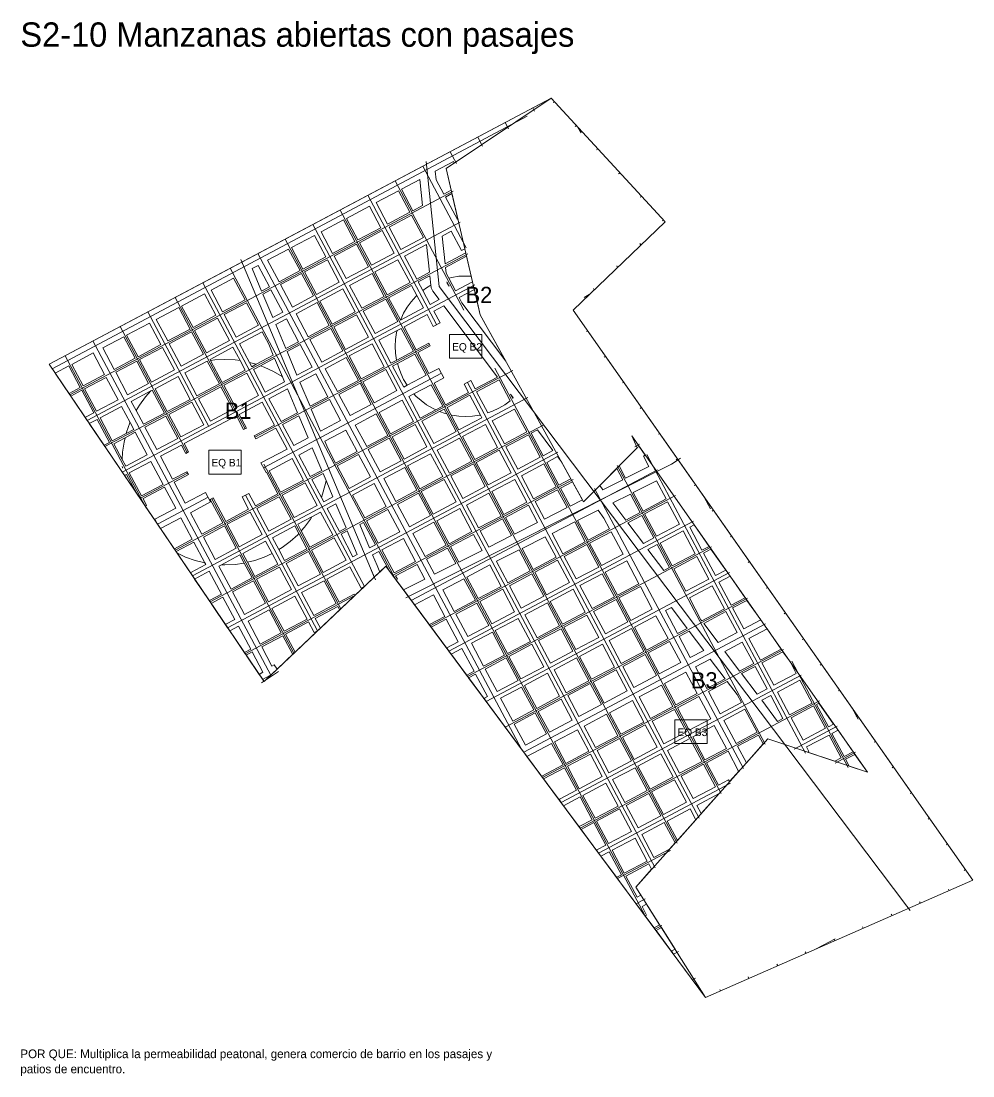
# Model space of a CAD drawing. Header units: metres. Extents: x 3873 to 16340, y -5213 to 3289.
# Drawn here: x 14581 to 16340, y -1013 to 937 of the extents above; entities that cross this region are included whole.
import ezdxf

# ---------------------------------------------------------------- set-up
doc = ezdxf.new("R2010")
doc.units = ezdxf.units.M
for name, color, linetype, lineweight, plot in [('EQUIPAMIENTO', 5, 'Continuous', 0, False), ('LIMITE-INTERVENCION', 30, 'Continuous', 0, False), ('MANZANAS-PROPUESTAS', 33, 'Continuous', 0, False), ('SECTORES', 1, 'Continuous', 0, False), ('TEXTO', 7, 'Continuous', 0, False), ('VERDE-OBLIGATORIO', 3, 'Continuous', 0, False), ('VERDE-PROPUESTO', 82, 'Continuous', 0, False), ('VIA-BOULEVARD', 30, 'Continuous', 0, False), ('VIA-PEATONAL', 42, 'Continuous', 0, False), ('VIA-PRIMARIA', 1, 'Continuous', 0, False), ('VIA-SECUNDARIA', 8, 'Continuous', 0, False), ('VIA-TERCIARIA', 9, 'Continuous', 0, False)]:
    doc.layers.add(name, color=color, linetype=linetype, lineweight=lineweight, plot=plot)

msp = doc.modelspace()

# ---------------------------------------------------------------- linework, layer by layer
at = {"layer": 'EQUIPAMIENTO'}
for points in [[(15372.8, 314.1), (15432.8, 314.1), (15432.8, 358.1), (15372.8, 358.1), (15372.8, 314.1)], [(14928, 100), (14988, 100), (14988, 144), (14928, 144), (14928, 100)], [(15789.1, -398.5), (15849.1, -398.5), (15849.1, -354.5), (15789.1, -354.5), (15789.1, -398.5)]]:
    msp.add_lwpolyline(points, close=True, dxfattribs=at)
at = {"layer": 'LIMITE-INTERVENCION'}
msp.add_lwpolyline([(14633, 303), (15561, 795), (15771.2, 566.4), (15601.5, 403.2), (16340, -651), (15846.2, -867.6), (15255.3, -70.6), (15030.2, -283.5), (14633, 303)], close=True, dxfattribs=at)
at = {"layer": 'MANZANAS-PROPUESTAS'}
for points in [[(15362.5, 617.3), (15348.2, 644.2), (15346.6, 659.8), (15380.3, 677.7), (15381.8, 674.8), (15366.7, 664.7), (15376.1, 624.5), (15362.5, 617.3)], [(15323.1, 596.4), (15305.1, 586.8), (15284, 626.6), (15318, 644.6), (15323.1, 596.4)], [(15258.3, 562), (15237.2, 601.7), (15278.7, 623.8), (15299.8, 584), (15258.3, 562)], [(15387.4, 570.6), (15365.3, 612.1), (15377.5, 618.5), (15388.5, 571.1), (15387.4, 570.6)], [(15203.6, 532.8), (15182.5, 572.6), (15224.9, 595.1), (15246, 555.4), (15203.6, 532.8)], [(15156.8, 508), (15135.7, 547.7), (15177.2, 569.8), (15198.3, 530), (15156.8, 508)], [(15302.7, 578.7), (15324.7, 537.2), (15283.2, 515.2), (15261.2, 556.7), (15302.7, 578.7)], [(15248.8, 550.1), (15270.9, 508.6), (15228.5, 486), (15206.4, 527.5), (15248.8, 550.1)], [(15364.7, 488.3), (15359.3, 539.7), (15376.3, 548.8), (15395.2, 513.4), (15401.3, 516.6), (15403.1, 508.7), (15364.7, 488.3)], [(15102.1, 478.9), (15080.9, 518.6), (15123.3, 541.1), (15144.4, 501.4), (15102.1, 478.9)], [(15036.8, 495.1), (15075.6, 515.8), (15096.8, 476), (15057.9, 455.4), (15036.8, 495.1)], [(15201.1, 524.7), (15223.2, 483.2), (15181.7, 461.2), (15159.6, 502.7), (15201.1, 524.7)], [(15330.7, 524.6), (15336.2, 473.1), (15312.3, 460.4), (15289.8, 502.8), (15330.7, 524.6)], [(15147.3, 496.1), (15169.3, 454.6), (15126.9, 432.1), (15104.9, 473.6), (15147.3, 496.1)], [(15277.4, 496.2), (15300, 453.8), (15257.6, 431.3), (15235.1, 473.7), (15277.4, 496.2)], [(15366.5, 471.4), (15365.4, 481.8), (15404.5, 502.6), (15413.2, 465.6), (15402.8, 466.1), (15390.1, 465.5), (15377.5, 463.6), (15371.4, 462.1), (15366.5, 471.4)], [(15008.2, 479.9), (15019.1, 485.7), (15040.3, 446), (15025.7, 438.3), (15008.2, 479.9)], [(15099.6, 470.7), (15121.6, 429.2), (15082.8, 408.6), (15060.7, 450.1), (15099.6, 470.7)], [(15229.8, 470.9), (15252.3, 428.5), (15210.8, 406.4), (15188.3, 448.8), (15229.8, 470.9)], [(14932.6, 439.7), (14974.1, 461.8), (14995.2, 422), (14953.7, 400), (14932.6, 439.7)], [(15336.8, 466.6), (15338.7, 449.1), (15330.6, 444.2), (15323.7, 439.1), (15315.1, 455.1), (15336.8, 466.6)], [(14877.9, 410.6), (14920.2, 433.1), (14941.4, 393.4), (14899, 370.9), (14877.9, 410.6)], [(15043.1, 440.7), (15065.1, 399.2), (15046.4, 389.2), (15028.1, 432.7), (15043.1, 440.7)], [(15175.9, 442.2), (15198.4, 399.9), (15156, 377.3), (15133.5, 419.7), (15175.9, 442.2)], [(15302.8, 448.5), (15312.8, 429.8), (15310.9, 428.1), (15302.3, 418.6), (15294.7, 408.4), (15288.2, 397.4), (15282.7, 385.9), (15282.3, 384.8), (15260.4, 426), (15302.8, 448.5)], [(15020.1, 375.3), (14978.6, 353.2), (14956.5, 394.7), (14998, 416.8), (15020.1, 375.3)], [(15128.2, 416.9), (15150.8, 374.5), (15111.9, 353.8), (15089.4, 396.2), (15128.2, 416.9)], [(15255.1, 423.2), (15277.2, 381.7), (15235.7, 359.6), (15213.6, 401.1), (15255.1, 423.2)], [(14831.1, 385.7), (14872.6, 407.8), (14893.7, 368.1), (14852.2, 346), (14831.1, 385.7)], [(15201.2, 394.6), (15223.3, 353.1), (15180.9, 330.5), (15158.9, 372), (15201.2, 394.6)], [(14776.3, 356.6), (14818.7, 379.2), (14839.8, 339.4), (14797.4, 316.9), (14776.3, 356.6)], [(14901.8, 365.6), (14944.2, 388.1), (14966.2, 346.6), (14923.9, 324.1), (14901.8, 365.6)], [(15071.7, 386.8), (15094.2, 344.5), (15070.5, 331.8), (15051.8, 376.3), (15071.7, 386.8)], [(14732.2, 333.1), (14771, 353.8), (14792.1, 314.1), (14753.3, 293.4), (14732.2, 333.1)], [(14896.5, 362.8), (14918.6, 321.3), (14877.1, 299.2), (14855, 340.7), (14896.5, 362.8)], [(15047.4, 319.6), (15016, 302.8), (15013.2, 303.8), (15003.6, 306.2), (14985.2, 340.8), (15026.7, 362.9), (15038.9, 339.9), (15047.4, 319.6)], [(15153.6, 369.2), (15175.6, 327.7), (15136.8, 307), (15114.7, 348.5), (15153.6, 369.2)], [(15276.3, 365.4), (15275.3, 361.5), (15273.4, 348.9), (15272.8, 336.1), (15273.4, 323.4), (15275.3, 310.8), (15275.4, 310.5), (15264.8, 304.9), (15242.2, 347.3), (15276.3, 365.4)], [(14842.6, 334.1), (14864.7, 292.6), (14822.3, 270.1), (14800.3, 311.6), (14842.6, 334.1)], [(14930.4, 311.7), (14972.8, 334.3), (14985.9, 309.7), (14976.6, 311.1), (14958, 312), (14939.4, 311.1), (14931.4, 309.9), (14930.4, 311.7)], [(15097.1, 339.2), (15119.1, 297.7), (15091.1, 282.8), (15072.8, 326.3), (15097.1, 339.2)], [(15229.9, 340.7), (15252.4, 298.3), (15210, 275.8), (15187.5, 318.2), (15229.9, 340.7)], [(14674.8, 302.6), (14714.5, 323.8), (14735.6, 284), (14695.9, 262.9), (14674.8, 302.6)], [(15064.3, 279.5), (15063.6, 280), (15047.6, 289.6), (15030.7, 297.6), (15023.6, 300.1), (15049.8, 314), (15064.3, 279.5)], [(15182.2, 315.3), (15204.7, 273), (15165.9, 252.3), (15143.4, 294.7), (15182.2, 315.3)], [(14669.5, 299.8), (14690.6, 260.1), (14669.9, 249.1), (14671.3, 246.4), (14644.2, 286.4), (14669.5, 299.8)], [(14778.2, 246.6), (14756.1, 288.1), (14795, 308.8), (14817, 267.3), (14778.2, 246.6)], [(15255.2, 293), (15275.9, 254.2), (15233.5, 231.6), (15212.9, 270.5), (15255.2, 293)], [(15276.9, 304.5), (15278.4, 298.4), (15282.7, 286.4), (15288.2, 274.9), (15294.6, 264.1), (15288.3, 260.7), (15267.6, 299.6), (15276.9, 304.5)], [(14738.5, 278.7), (14760.5, 237.2), (14720.8, 216.1), (14698.7, 257.6), (14738.5, 278.7)], [(15125.7, 285.3), (15148.2, 242.9), (15115.2, 225.4), (15096.6, 269.8), (15125.7, 285.3)], [(14693.4, 254.8), (14715.5, 213.3), (14700.2, 205.1), (14703.5, 199), (14673, 243.9), (14693.4, 254.8)], [(14784.7, 234.3), (14821.2, 253.6), (14811.1, 242.6), (14800, 227.6), (14793.8, 217.2), (14784.7, 234.3)], [(15207.6, 267.7), (15228.2, 228.8), (15189.4, 208.2), (15168.7, 247), (15207.6, 267.7)], [(15151, 237.6), (15171.7, 198.8), (15134.7, 179.1), (15117.6, 219.8), (15151, 237.6)], [(15285.3, 236.5), (15306.4, 196.8), (15264, 174.2), (15242.9, 214), (15285.3, 236.5)], [(15307.3, 248.2), (15310.9, 244.2), (15320.3, 235.7), (15330.6, 228.1), (15341.5, 221.5), (15347.6, 218.6), (15318.8, 203.3), (15297.6, 243.1), (15307.3, 248.2)], [(14767.1, 224.9), (14782.8, 195.4), (14782.5, 194.7), (14776.2, 177.2), (14775.7, 175.1), (14749.9, 161.4), (14727.4, 203.7), (14767.1, 224.9)], [(15354.5, 215.5), (15365.1, 211.7), (15367.9, 211), (15385.1, 178.6), (15343.7, 156.5), (15321.6, 198), (15354.5, 215.5)], [(15493.3, 220.2), (15515.8, 177.9), (15474.3, 155.8), (15451.8, 198.2), (15493.3, 220.2)], [(14722.1, 200.9), (14744.6, 158.5), (14734.8, 153.3), (14736.2, 150.7), (14707.4, 193.1), (14722.1, 200.9)], [(15237.6, 211.2), (15258.7, 171.4), (15219.9, 150.8), (15198.8, 190.5), (15237.6, 211.2)], [(15432.8, 204), (15390.4, 181.4), (15375.8, 209.1), (15377.5, 208.6), (15390.1, 206.8), (15402.8, 206.1), (15415.6, 206.8), (15428.2, 208.6), (15430.1, 209.1), (15432.8, 204)], [(15181.1, 181.1), (15202.2, 141.4), (15162.5, 120.2), (15147.9, 147.6), (15142.5, 160.6), (15181.1, 181.1)], [(15309.2, 191.5), (15331.3, 150), (15288.9, 127.4), (15266.8, 168.9), (15309.2, 191.5)], [(15439.4, 191.6), (15461.9, 149.2), (15419.6, 126.7), (15397, 169.1), (15439.4, 191.6)], [(15564, 143.5), (15546, 133.9), (15523.9, 175.4), (15535.4, 181.5), (15564, 143.5)], [(14773.7, 167.2), (14771.7, 159.1), (14768.9, 140.6), (14768.3, 126.8), (14752.7, 156.1), (14773.7, 167.2)], [(15261.5, 166.1), (15283.6, 124.6), (15244.8, 104), (15222.7, 145.5), (15261.5, 166.1)], [(15391.7, 166.3), (15414.3, 123.9), (15372.8, 101.8), (15350.2, 144.2), (15391.7, 166.3)], [(15518.6, 172.6), (15540.7, 131.1), (15499.2, 109), (15477.1, 150.5), (15518.6, 172.6)], [(15337.9, 137.6), (15360.4, 95.2), (15318, 72.7), (15295.5, 115.1), (15337.9, 137.6)], [(15464.8, 143.9), (15486.8, 102.4), (15444.4, 79.9), (15422.4, 121.4), (15464.8, 143.9)], [(15731.2, 132.8), (15741.3, 113.8), (15698.4, 92.2), (15686.3, 115), (15719.7, 148.7), (15719.5, 149.1), (15723.2, 151.1), (15734.7, 134.7), (15731.2, 132.8)], [(15227.1, 94.6), (15187.4, 73.5), (15165.3, 115), (15205, 136.1), (15227.1, 94.6)], [(15417.1, 118.6), (15439.1, 77.1), (15397.6, 55), (15375.6, 96.5), (15417.1, 118.6)], [(15547.3, 118.7), (15569.8, 76.3), (15528.3, 54.3), (15505.8, 96.6), (15547.3, 118.7)], [(15579.8, 122.5), (15597.3, 90.9), (15575.1, 79.1), (15552.5, 121.5), (15572.6, 132.2), (15579.8, 122.5)], [(15290.2, 112.3), (15312.7, 69.9), (15273.9, 49.2), (15251.3, 91.6), (15290.2, 112.3)], [(15693, 89.5), (15656.3, 71), (15650.4, 78.8), (15681.9, 110.5), (15693, 89.5)], [(15157.6, 57.6), (15140.6, 48.6), (15136.2, 56.8), (15139.8, 66.9), (15144.4, 85), (15144.8, 88), (15157.6, 57.6)], [(15233.7, 82.2), (15256.2, 39.8), (15216.5, 18.7), (15193.9, 61.1), (15233.7, 82.2)], [(15363.2, 89.9), (15385.3, 48.4), (15342.9, 25.9), (15320.8, 67.4), (15363.2, 89.9)], [(15493.4, 90.1), (15515.9, 47.7), (15473.5, 25.2), (15451, 67.5), (15493.4, 90.1)], [(15595.6, 40.5), (15577.9, 73.8), (15600.2, 85.7), (15618.7, 52.1), (15595.6, 40.5)], [(15773, 54.1), (15730.6, 31.6), (15712.5, 65.7), (15755.4, 87.3), (15773, 54.1)], [(15315.5, 64.6), (15337.6, 23.1), (15298.8, 2.4), (15276.7, 43.9), (15315.5, 64.6)], [(15445.7, 64.7), (15468.2, 22.3), (15426.7, 0.3), (15404.2, 42.6), (15445.7, 64.7)], [(15590.3, 37.8), (15548.3, 16.7), (15531.1, 49), (15572.6, 71), (15590.3, 37.8)], [(15725.3, 28.8), (15698.7, 14.6), (15674.6, 46.7), (15707.1, 63), (15725.3, 28.8)], [(15147.1, 36.2), (15163, 44.6), (15181.7, 0.2), (15169.7, -6.2), (15147.1, 36.2)], [(15476.4, 19.9), (15518.7, 42.4), (15535.8, 10.4), (15492.9, -11.2), (15476.4, 19.9)], [(15797.9, 7.3), (15755.5, -15.2), (15733.4, 26.3), (15775.8, 48.8), (15797.9, 7.3)], [(15098.9, -5.1), (15104.9, 1.5), (15116, 16.5), (15118.8, 21.1), (15134.8, 29.6), (15157.3, -12.7), (15114.9, -35.3), (15098.9, -5.1)], [(15259, 34.5), (15281.1, -7), (15241.4, -28.1), (15219.3, 13.4), (15259, 34.5)], [(15391.9, 36.1), (15414.4, -6.3), (15372, -28.8), (15349.5, 13.5), (15391.9, 36.1)], [(15658.3, 18.4), (15668.8, -1.3), (15629.1, -22.4), (15609.7, 14), (15647.4, 33), (15658.3, 18.4)], [(15750.2, -18), (15731.1, -28.2), (15702.4, 9.8), (15728.1, 23.5), (15750.2, -18)], [(15207.1, 6.9), (15214, 10.6), (15236.1, -30.9), (15225.4, -36.6), (15207.1, 6.9)], [(15344.2, 10.7), (15366.7, -31.7), (15327.9, -52.3), (15305.3, -9.9), (15344.2, 10.7)], [(15471.1, 17), (15487.5, -13.9), (15445.5, -35), (15429.6, -5), (15471.1, 17)], [(15623.8, -25.2), (15582.3, -47.3), (15562.4, -9.8), (15604.4, 11.3), (15623.8, -25.2)], [(15839.3, -40.8), (15816.8, 1.5), (15824.9, 5.8), (15852.7, -33.8), (15839.3, -40.8)], [(15109.6, -38.1), (15068.1, -60.2), (15057.3, -39.7), (15063.6, -36), (15078.6, -24.9), (15092.4, -12.3), (15094.6, -9.8), (15109.6, -38.1)], [(15117.8, -40.6), (15160.1, -18), (15182.2, -59.5), (15139.8, -82.1), (15117.8, -40.6)], [(15172.5, -11.5), (15184, -5.3), (15202.3, -48.8), (15194.6, -53), (15172.5, -11.5)], [(15310.2, -61.7), (15270.5, -82.8), (15247.9, -40.4), (15287.7, -19.3), (15310.2, -61.7)], [(15433, -41.3), (15390.1, -62.9), (15374.8, -34.1), (15417.2, -11.6), (15433, -41.3)], [(15507, -37.7), (15549.9, -16.1), (15569.9, -53.9), (15527.5, -76.4), (15507, -37.7)], [(15693.7, -48.1), (15654, -69.2), (15631.9, -27.7), (15671.6, -6.6), (15693.7, -48.1)], [(15827, -47.4), (15784.6, -69.9), (15762.1, -27.6), (15804.4, -5), (15827, -47.4)], [(15330.7, -57.6), (15369.5, -37), (15384.8, -65.6), (15345.4, -85.4), (15330.7, -57.6)], [(15648.7, -72), (15607.2, -94.1), (15585.1, -52.6), (15626.6, -30.5), (15648.7, -72)], [(15779.3, -72.8), (15768.8, -78.3), (15739.6, -39.5), (15756.8, -30.4), (15779.3, -72.8)], [(15864.2, -87.6), (15842.2, -46.1), (15856.1, -38.7), (15883.3, -77.5), (15864.2, -87.6)], [(14922.5, -67.4), (14894.7, -82.1), (14898, -88.3), (14867.6, -43.4), (14869.3, -46), (14885.3, -53.5), (14902.9, -59.8), (14920.8, -64.3), (14922.5, -67.4)], [(15055.8, -66.7), (15013.4, -89.3), (14999.5, -63.2), (15013.2, -59.8), (15030.7, -53.5), (15045.1, -46.7), (15055.8, -66.7)], [(15134.5, -84.9), (15093, -107), (15071, -65.5), (15112.5, -43.4), (15134.5, -84.9)], [(15244, -81.3), (15239, -69.1), (15239, -69), (15230.8, -49.5), (15242.6, -43.3), (15261.9, -79.5), (15255.3, -70.6), (15244, -81.3)], [(15522.2, -79.2), (15480.7, -101.3), (15459.6, -61.5), (15459.9, -61.4), (15501.6, -40.4), (15522.2, -79.2)], [(15851.9, -94.2), (15809.5, -116.7), (15787.4, -75.2), (15829.8, -52.7), (15851.9, -94.2)], [(14946.7, -70.4), (14951.8, -67.7), (14958, -68), (14976.6, -67.1), (14993.5, -64.6), (15008.1, -92.1), (14969.3, -112.7), (14946.7, -70.4)], [(15080.7, -113.5), (15038.3, -136.1), (15016.2, -94.6), (15058.6, -72), (15080.7, -113.5)], [(15196.7, -122.1), (15168.9, -136.8), (15146.4, -94.4), (15188.8, -71.9), (15209.7, -111.2), (15215.8, -107.9), (15198.1, -124.7), (15196.7, -122.1)], [(15276.6, -94.3), (15273.3, -88.1), (15313, -67), (15327.6, -94.4), (15287.8, -114.4), (15273.9, -95.7), (15276.6, -94.3)], [(15468.4, -107.8), (15426, -130.4), (15404.9, -90.6), (15447.2, -68.1), (15468.4, -107.8)], [(15572.7, -59.2), (15594.8, -100.7), (15552.4, -123.2), (15530.4, -81.7), (15572.7, -59.2)], [(15722.8, -102.8), (15683.1, -123.9), (15660.5, -81.6), (15700.3, -60.4), (15722.8, -102.8)], [(14929.1, -79.7), (14951.6, -122.1), (14929.3, -134), (14930.7, -136.6), (14902, -94.2), (14929.1, -79.7)], [(15010.9, -97.4), (15033, -138.9), (14994.1, -159.5), (14972.1, -118), (15010.9, -97.4)], [(15122.1, -161.7), (15099.6, -119.3), (15141.1, -97.3), (15163.6, -139.6), (15122.1, -161.7)], [(15360.7, -114.1), (15399.6, -93.5), (15420.7, -133.2), (15381.8, -153.9), (15360.7, -114.1)], [(15525.1, -84.5), (15547.1, -126), (15505.6, -148.1), (15483.6, -106.6), (15525.1, -84.5)], [(15613.7, -106.4), (15655.2, -84.4), (15677.8, -126.8), (15636.3, -148.8), (15613.7, -106.4)], [(15893.3, -142.4), (15870.8, -100), (15891.4, -89), (15919.1, -128.7), (15893.3, -142.4)], [(15493.3, -154.6), (15450.9, -177.2), (15428.8, -135.7), (15471.2, -113.1), (15493.3, -154.6)], [(15559, -135.5), (15601.4, -113), (15623.9, -155.4), (15581.5, -177.9), (15559, -135.5)], [(15747.7, -149.6), (15707.9, -170.7), (15685.9, -129.2), (15725.6, -108.1), (15747.7, -149.6)], [(15881, -149), (15838.9, -171.3), (15837.4, -169.3), (15816.1, -129.1), (15858.4, -106.6), (15881, -149)], [(14954.4, -127.4), (14976.5, -168.9), (14959.6, -177.9), (14962.9, -184.1), (14932.4, -139.1), (14954.4, -127.4)], [(15044.9, -148.4), (15087.2, -125.9), (15109.8, -168.3), (15067.4, -190.8), (15044.9, -148.4)], [(15343.1, -123.5), (15364.2, -163.2), (15335.8, -178.4), (15337.2, -181), (15308.2, -142), (15343.1, -123.5)], [(15639.1, -154.1), (15680.6, -132.1), (15702.6, -173.6), (15661.1, -195.6), (15639.1, -154.1)], [(15916.8, -186.5), (15896.1, -147.7), (15922.6, -133.6), (15948, -169.9), (15916.8, -186.5)], [(15039.6, -151.2), (15062.1, -193.6), (15023.2, -214.3), (15000.7, -171.9), (15039.6, -151.2)], [(15124.9, -167), (15166.4, -144.9), (15169.5, -150.7), (15172.1, -149.3), (15134.5, -184.9), (15124.9, -167)], [(15384.7, -159.1), (15423.5, -138.5), (15445.6, -180), (15406.7, -200.6), (15384.7, -159.1)], [(15534.7, -202.8), (15512.2, -160.4), (15553.7, -138.4), (15576.2, -180.7), (15534.7, -202.8)], [(15812.1, -185.6), (15794.4, -195), (15771.9, -152.6), (15782.9, -146.8), (15812.1, -185.6)], [(15842.6, -176.2), (15883.8, -154.3), (15904.4, -193.1), (15869.4, -211.7), (15842.6, -176.2)], [(15070.2, -196.1), (15112.6, -173.6), (15123, -193.2), (15129.2, -189.9), (15087.7, -229.1), (15070.2, -196.1)], [(15367, -168.5), (15389.1, -210), (15368.2, -221.1), (15371.5, -227.3), (15339, -183.4), (15367, -168.5)], [(15480, -231.9), (15457.4, -189.5), (15499.8, -167), (15522.4, -209.4), (15480, -231.9)], [(15584.3, -183.2), (15626.7, -160.7), (15648.8, -202.2), (15606.4, -224.7), (15584.3, -183.2)], [(15776.8, -204.4), (15737.1, -225.5), (15714.5, -183.1), (15754.2, -162), (15776.8, -204.4)], [(14983, -181.3), (15005.6, -223.7), (14994.2, -229.7), (14995.6, -232.4), (14966.8, -189.9), (14983, -181.3)], [(15413.3, -213), (15452.2, -192.4), (15474.7, -234.7), (15435.8, -255.4), (15413.3, -213)], [(15559.6, -249.6), (15537.5, -208.1), (15579, -186), (15601.1, -227.5), (15559.6, -249.6)], [(15690.3, -250.4), (15667.7, -208), (15709.2, -185.9), (15731.8, -228.3), (15690.3, -250.4)], [(15797.3, -200.3), (15815.8, -190.4), (15842.6, -226), (15817.9, -239.1), (15797.3, -200.3)], [(15947.3, -243.9), (15926.2, -204.2), (15959.6, -186.4), (15985.6, -223.6), (15947.3, -243.9)], [(15048.7, -252.5), (15044.9, -255.1), (15026.1, -219.6), (15064.9, -198.9), (15082.8, -232.6), (15085.5, -231.2), (15054.2, -260.8), (15048.7, -252.5)], [(15779.6, -209.6), (15800.3, -248.5), (15760.5, -269.6), (15739.9, -230.8), (15779.6, -209.6)], [(15881.6, -227.9), (15913.8, -210.8), (15935, -250.5), (15909, -264.3), (15881.6, -227.9)], [(15008.4, -229), (15028.2, -266.2), (15021.5, -270.7), (14997.3, -234.9), (15008.4, -229)], [(15395.6, -222.4), (15418.2, -264.8), (15405, -271.8), (15406.4, -274.4), (15375.7, -233), (15395.6, -222.4)], [(15504.9, -278.7), (15482.8, -237.2), (15525.2, -214.7), (15547.2, -256.2), (15504.9, -278.7)], [(15635.5, -279.5), (15613, -237.1), (15655.4, -214.6), (15677.9, -256.9), (15635.5, -279.5)], [(15713.7, -294.5), (15693.1, -255.7), (15734.6, -233.6), (15755.2, -272.4), (15713.7, -294.5)], [(16013.7, -268.7), (15972.2, -290.7), (15950.1, -249.2), (15989.1, -228.5), (16002.7, -247.9), (16013.7, -268.7)], [(15438.7, -260.7), (15477.5, -240), (15499.6, -281.5), (15460.7, -302.2), (15438.7, -260.7)], [(15588.7, -304.3), (15566.2, -262), (15607.7, -239.9), (15630.2, -282.3), (15588.7, -304.3)], [(15827.3, -256.8), (15854.8, -242.2), (15882.2, -278.5), (15848.4, -296.5), (15827.3, -256.8)], [(15421, -270.1), (15443.1, -311.6), (15437.5, -314.6), (15440.7, -320.7), (15408.2, -276.9), (15421, -270.1)], [(15534, -333.5), (15511.4, -291.1), (15553.8, -268.5), (15576.4, -310.9), (15534, -333.5)], [(15659, -323.6), (15638.3, -284.8), (15680.7, -262.2), (15701.4, -301.1), (15659, -323.6)], [(15809.6, -266.2), (15830.8, -305.9), (15791, -327), (15769.9, -287.3), (15809.6, -266.2)], [(15912.7, -269.1), (15937.8, -255.8), (15959.8, -297.3), (15941.3, -307.1), (15912.7, -269.1)], [(15612.2, -348.5), (15591.5, -309.6), (15633, -287.6), (15653.7, -326.4), (15612.2, -348.5)], [(15744.2, -351.9), (15723.1, -312.2), (15764.6, -290.1), (15785.7, -329.8), (15744.2, -351.9)], [(15851.2, -301.8), (15885.9, -283.4), (15904.3, -307.8), (15912.2, -322.6), (15873.3, -343.3), (15851.2, -301.8)], [(16020.3, -281), (16042.8, -323.4), (16001.3, -345.5), (15978.8, -303.1), (16020.3, -281)], [(15489.8, -356.9), (15467.3, -314.5), (15506.1, -293.9), (15528.7, -336.3), (15489.8, -356.9)], [(15833.6, -311.2), (15855.7, -352.7), (15815.9, -373.8), (15793.9, -332.3), (15833.6, -311.2)], [(15949.9, -318.4), (15966.4, -309.7), (15988.9, -352), (15979.1, -357.3), (15949.9, -318.4)], [(15557.4, -377.6), (15536.8, -338.8), (15579.2, -316.2), (15599.8, -355.1), (15557.4, -377.6)], [(15689.5, -381), (15668.4, -341.3), (15710.8, -318.7), (15731.9, -358.5), (15689.5, -381)], [(16045.6, -328.7), (16067.7, -370.2), (16026.2, -392.3), (16004.1, -350.8), (16045.6, -328.7)], [(16073, -367.4), (16050.9, -325.9), (16055.6, -323.4), (16082.7, -362.2), (16073, -367.4)], [(15513.3, -401.1), (15492.6, -362.2), (15531.5, -341.6), (15552.1, -380.4), (15513.3, -401.1)], [(15642.7, -405.9), (15621.6, -366.2), (15663.1, -344.1), (15684.2, -383.8), (15642.7, -405.9)], [(15769.1, -398.7), (15747.1, -357.2), (15788.6, -335.1), (15810.6, -376.6), (15769.1, -398.7)], [(15879.9, -355.7), (15918.7, -335), (15941.3, -377.4), (15902.4, -398), (15879.9, -355.7)], [(15714.4, -427.8), (15692.3, -386.3), (15734.7, -363.8), (15756.8, -405.3), (15714.4, -427.8)], [(15862.2, -365), (15884.8, -407.4), (15845, -428.6), (15822.5, -386.2), (15862.2, -365)], [(15588, -435), (15566.8, -395.3), (15609.2, -372.7), (15630.3, -412.5), (15588, -435)], [(15667.6, -452.7), (15645.5, -411.2), (15687, -389.1), (15709.1, -430.6), (15667.6, -452.7)], [(15798.2, -453.4), (15775.7, -411.1), (15817.2, -389), (15839.7, -431.4), (15798.2, -453.4)], [(15905.2, -403.3), (15944.1, -382.7), (15952.7, -398.8), (15921.5, -433.9), (15905.2, -403.3)], [(16037.1, -412.8), (16032.8, -404.6), (16074.3, -382.6), (16096.8, -424.9), (16085.1, -431.2), (16034.6, -414.2), (16037.1, -412.8)], [(16102.1, -422.1), (16079.6, -379.7), (16090.8, -373.7), (16118.6, -413.4), (16102.1, -422.1)], [(15561.5, -398.1), (15582.7, -437.8), (15543.5, -458.6), (15544.9, -461.3), (15516, -422.3), (15561.5, -398.1)], [(15612.8, -481.8), (15590.8, -440.3), (15633.2, -417.8), (15655.2, -459.3), (15612.8, -481.8)], [(15743.5, -482.5), (15721, -440.2), (15763.3, -417.6), (15785.9, -460), (15743.5, -482.5)], [(15888.7, -465.4), (15869.9, -475.4), (15847.8, -433.9), (15887.6, -412.7), (15907.1, -449.3), (15908.3, -448.7), (15890.5, -468.7), (15888.7, -465.4)], [(16104.9, -427.4), (16122, -418.3), (16145.3, -451.5), (16111.7, -440.1), (16104.9, -427.4)], [(15585.5, -443.1), (15607.5, -484.6), (15576, -501.4), (15579.3, -507.6), (15546.7, -463.7), (15585.5, -443.1)], [(15696.7, -507.4), (15674.2, -465), (15715.7, -443), (15738.2, -485.4), (15696.7, -507.4)], [(15823.1, -500.2), (15801, -458.7), (15842.5, -436.7), (15864.6, -478.2), (15823.1, -500.2)], [(15768.4, -529.3), (15746.3, -487.8), (15788.7, -465.3), (15810.8, -506.8), (15768.4, -529.3)], [(15642, -536.5), (15619.4, -494.2), (15661.8, -471.6), (15684.3, -514), (15642, -536.5)], [(15614.1, -497), (15636.7, -539.4), (15612.8, -552), (15614.2, -554.7), (15583.5, -513.3), (15614.1, -497)], [(15721.6, -554.2), (15699.5, -512.7), (15741, -490.7), (15763.1, -532.2), (15721.6, -554.2)], [(15829.7, -512.6), (15871, -490.6), (15837.8, -527.9), (15829.7, -512.6)], [(15666.8, -583.3), (15644.8, -541.8), (15687.1, -519.3), (15709.2, -560.8), (15666.8, -583.3)], [(15774.9, -541.7), (15817.3, -519.2), (15827.9, -539.1), (15793.9, -577.3), (15774.9, -541.7)], [(15639.5, -544.6), (15661.5, -586.1), (15645.2, -594.8), (15648.5, -601), (15616, -557.1), (15639.5, -544.6)], [(15750.7, -609), (15728.1, -566.6), (15769.6, -544.5), (15789.6, -582.1), (15779.3, -593.8), (15750.7, -609)], [(15695.9, -638.1), (15673.4, -595.7), (15715.8, -573.2), (15738.3, -615.5), (15695.9, -638.1)], [(15668.1, -598.5), (15690.6, -640.9), (15682.1, -645.5), (15683.5, -648.1), (15652.7, -606.7), (15668.1, -598.5)], [(15719.4, -682.2), (15698.8, -643.4), (15741.1, -620.8), (15746.4, -630.7), (15717, -663.8), (15726.3, -678.5), (15719.4, -682.2)], [(15751.3, -738.9), (15752.7, -741.5), (15734.4, -716.8), (15737.1, -715.4), (15728.8, -699.9), (15737.1, -695.5), (15761.2, -733.6), (15751.3, -738.9)], [(15783.8, -781.6), (15787.1, -787.8), (15754.5, -744), (15764.5, -738.7), (15789.7, -778.5), (15783.8, -781.6)]]:
    msp.add_lwpolyline(points, close=True, dxfattribs=at)
at = {"layer": 'SECTORES'}
for points in [[(14989.1, 491.8), (15561, 795), (15771.2, 566.4), (15601.5, 403.2), (15795.5, 126.3), (15783, 118), (15296.9, -126.6), (15255.3, -70.6), (15233.9, -90.8), (15227, -74), (14992, 485), (14989.1, 491.8)], [(15030.2, -283.5), (15030, -283.1), (14633, 303), (14989.1, 491.8), (14992, 485), (15227, -74), (15233.9, -90.8), (15032.1, -281.7), (15030.2, -283.5)], [(15795.5, 126.3), (16340, -651), (15846.2, -867.6), (15296.9, -126.6), (15783, 118), (15795.5, 126.3)]]:
    msp.add_lwpolyline(points, close=True, dxfattribs=at)
at = {"layer": 'VERDE-OBLIGATORIO'}
msp.add_lwpolyline([(16145.3, -451.5), (15709.6, 170.5), (15719.7, 148.7), (15620.6, 48.7), (15429.8, 394.3), (15366.7, 664.7), (15561, 795), (15771.2, 566.4), (15601.5, 403.2), (16340, -651), (15846.2, -867.6), (15717, -663.8), (15961, -389.4), (16145.3, -451.5)], close=True, dxfattribs=at)
at = {"layer": 'VERDE-PROPUESTO'}
for points in [[(15338.7, 449.1), (15339.1, 445.4), (15339.3, 444.1), (15339.6, 442.8), (15340, 441.5), (15340.6, 440.3), (15341.3, 439.1), (15342, 438), (15353.8, 422.4), (15337.2, 413.6), (15323.7, 439.1), (15330.6, 444.2), (15338.7, 449.1)], [(15368.5, 452.7), (15368.2, 455.5), (15372.5, 447.4), (15368.5, 452.7)], [(15390.1, 465.5), (15402.8, 466.1), (15413.2, 465.6), (15415.6, 455.3), (15384, 438.5), (15371.4, 462.1), (15377.5, 463.6), (15390.1, 465.5)], [(15288.2, 397.4), (15294.7, 408.4), (15302.3, 418.6), (15310.9, 428.1), (15312.8, 429.8), (15324.9, 407), (15282.5, 384.5), (15282.3, 384.8), (15282.7, 385.9), (15288.2, 397.4)], [(15395.5, 416.8), (15390.6, 426.1), (15418.9, 441.2), (15429.8, 394.3), (15477.1, 308.7), (15395.5, 416.8)], [(15461.6, 279.3), (15420.3, 257.3), (15412.2, 272.6), (15399.8, 266), (15407.9, 250.8), (15365.6, 228.2), (15344.4, 268), (15362.7, 277.7), (15353.3, 295.3), (15335, 285.6), (15314.4, 324.5), (15337.4, 336.7), (15334.6, 342), (15311.6, 329.8), (15289, 372.1), (15331.4, 394.7), (15343, 372.9), (15355.4, 379.5), (15343.8, 401.3), (15362.3, 411.1), (15461.6, 279.3)], [(15273.4, 323.4), (15272.8, 336.1), (15273.4, 348.9), (15275.3, 361.5), (15276.3, 365.4), (15283.7, 369.3), (15306.3, 327), (15275.4, 310.5), (15275.3, 310.8), (15273.4, 323.4)], [(15282.7, 286.4), (15278.4, 298.4), (15276.9, 304.5), (15309.1, 321.7), (15329.8, 282.8), (15294.6, 264.1), (15288.2, 274.9), (15282.7, 286.4)], [(14925.1, 308.9), (14947.7, 266.5), (14906.2, 244.5), (14883.6, 286.8), (14925.1, 308.9)], [(14958, 312), (14976.6, 311.1), (14985.9, 309.7), (14995.4, 291.9), (14953, 269.3), (14931.4, 309.9), (14939.4, 311.1), (14958, 312)], [(15016, 302.8), (15007.7, 298.4), (15003.6, 306.2), (15013.2, 303.8), (15016, 302.8)], [(15047.6, 289.6), (15063.6, 280), (15064.3, 279.5), (15068.1, 270.5), (15032.6, 251.6), (15010.5, 293.1), (15023.6, 300.1), (15030.7, 297.6), (15047.6, 289.6)], [(14871.3, 280.3), (14893.8, 237.9), (14851.4, 215.3), (14828.9, 257.7), (14871.3, 280.3)], [(14955.8, 264), (14998.2, 286.6), (15020.2, 245.1), (14977.9, 222.5), (14955.8, 264)], [(15464.1, 221.5), (15452.6, 216), (15443.9, 212.9), (15423.1, 252), (15464.6, 274.1), (15485.1, 235.5), (15475, 228.1), (15464.1, 221.5)], [(14811.1, 242.6), (14821.2, 253.6), (14823.6, 254.9), (14846.1, 212.5), (14807.3, 191.9), (14793.8, 217.2), (14800, 227.6), (14811.1, 242.6)], [(14950.5, 261.2), (14972.6, 219.7), (14931.1, 197.7), (14909, 239.2), (14950.5, 261.2)], [(15092.2, 213.1), (15061.7, 196.9), (15039.2, 239.3), (15073.5, 257.6), (15092.2, 213.1)], [(15330.6, 228.1), (15320.3, 235.7), (15310.9, 244.2), (15307.3, 248.2), (15339.1, 265.1), (15360.3, 225.4), (15347.6, 218.6), (15341.5, 221.5), (15330.6, 228.1)], [(15415.6, 206.8), (15402.8, 206.1), (15390.1, 206.8), (15377.5, 208.6), (15375.8, 209.1), (15368.4, 222.9), (15410.8, 245.5), (15430.1, 209.1), (15428.2, 208.6), (15415.6, 206.8)], [(15485.4, 247.8), (15490.8, 240.6), (15489.7, 239.7), (15485.4, 247.8)], [(14861.3, 90.3), (14838.7, 132.7), (14877.6, 153.4), (14885.6, 138.2), (14890.9, 141), (14882.9, 156.2), (14979.1, 207.4), (14992.5, 182.2), (14997.8, 185), (14984.4, 210.2), (15026.8, 232.7), (15049.3, 190.3), (15012.1, 170.5), (15014.9, 165.2), (15052.2, 185), (15072.8, 146.2), (15024.5, 120.5), (15033.9, 102.8), (15034.5, 103.2), (15055.7, 63.4), (15014.2, 41.4), (15002, 64.2), (14989.7, 57.6), (15001.8, 34.8), (14959.4, 12.3), (14936.3, 55.8), (14931, 53), (14954.1, 9.5), (14915.3, -11.2), (14894.1, 28.5), (14931.5, 48.4), (14922.1, 66.1), (14884.7, 46.2), (14864.1, 85), (14890.4, 99), (14887.6, 104.3), (14861.3, 90.3)], [(14896.6, 232.6), (14918.7, 191.1), (14876.3, 168.6), (14854.2, 210.1), (14896.6, 232.6)], [(15354.5, 215.5), (15363.1, 220.1), (15367.9, 211), (15365.1, 211.7), (15354.5, 215.5)], [(14782.5, 194.7), (14782.8, 195.4), (14789.6, 182.5), (14775.7, 175.1), (14776.2, 177.2), (14782.5, 194.7)], [(14832.2, 145.1), (14810.1, 186.6), (14849, 207.2), (14871, 165.7), (14832.2, 145.1)], [(15094.5, 207.6), (15111.7, 166.8), (15085.2, 152.8), (15064.5, 191.6), (15094.5, 207.6)], [(14771.7, 159.1), (14773.7, 167.2), (14792.4, 177.2), (14814.5, 135.7), (14774.8, 114.6), (14768.3, 126.8), (14768.9, 140.6), (14771.7, 159.1)], [(15119.4, 148.3), (15136.9, 106.7), (15115.7, 95.4), (15094.6, 135.1), (15119.4, 148.3)], [(14843.6, 80.9), (14803.9, 59.8), (14781.3, 102.2), (14821.1, 123.3), (14843.6, 80.9)], [(15060.9, 66.3), (15039.8, 106), (15082.2, 128.5), (15103.3, 88.8), (15060.9, 66.3)], [(14769.5, 111.7), (14768.5, 111.3), (14768.4, 113.7), (14769.5, 111.7)], [(14776, 99.4), (14794.9, 64), (14772.3, 97.4), (14776, 99.4)], [(15139.8, 66.9), (15136.2, 56.8), (15118.5, 90.1), (15139.3, 101.1), (15144.8, 88), (15144.4, 85), (15139.8, 66.9)], [(15085.8, 19.5), (15063.8, 61), (15106.1, 83.5), (15128.2, 42), (15085.8, 19.5)], [(14810.7, 40.6), (14813.3, 42), (14806.7, 54.5), (14846.4, 75.6), (14867.1, 36.8), (14828.5, 16.3), (14833.2, 7.4), (14830.9, 10.9), (14810.7, 40.6)], [(15039, -5.4), (15017, 36.1), (15058.5, 58.1), (15080.5, 16.6), (15039, -5.4)], [(14984.3, -34.5), (14962.2, 7), (15004.6, 29.5), (15026.7, -12), (14984.3, -34.5)], [(15104.9, 1.5), (15098.9, -5.1), (15092.4, 7.1), (15118.8, 21.1), (15116, 16.5), (15104.9, 1.5)], [(14876.5, 19.1), (14897.6, -20.6), (14864.5, -38.2), (14865.9, -40.9), (14838.8, -0.9), (14876.5, 19.1)], [(14940.1, -58), (14918.1, -16.5), (14956.9, 4.2), (14979, -37.3), (14940.1, -58)], [(15078.6, -24.9), (15063.6, -36), (15057.3, -39.7), (15045.6, -17.8), (15087.1, 4.3), (15094.6, -9.8), (15092.4, -12.3), (15078.6, -24.9)], [(14885.3, -53.5), (14869.3, -46), (14867.6, -43.4), (14900.4, -25.9), (14920.8, -64.3), (14902.9, -59.8), (14885.3, -53.5)], [(15013.2, -59.8), (14999.5, -63.2), (14990.9, -46.9), (15033.2, -24.4), (15045.1, -46.7), (15030.7, -53.5), (15013.2, -59.8)], [(14958, -68), (14951.8, -67.7), (14985.6, -49.7), (14993.5, -64.6), (14976.6, -67.1), (14958, -68)]]:
    msp.add_lwpolyline(points, close=True, dxfattribs=at)
at = {"layer": 'VIA-BOULEVARD'}
msp.add_lwpolyline([(14987.1, 496.4), (14992, 485), (15227, -74), (15235.9, -95.8)], dxfattribs=at)
at = {"layer": 'VIA-PEATONAL'}
for points in [[(15481.7, 738.2), (15475.6, 749.7)], [(15604.9, 742.8), (15607.6, 744.3)], [(15615.9, 730.9), (15610.3, 741.4)], [(15385.7, 673.8), (15374, 695.9)], [(15685.3, 655.3), (15688.1, 656.8)], [(15399.5, 403), (15272.4, 642)], [(14671.3, 246.4), (15379.5, 623)], [(15793.3, -582.5), (15170.8, 588.1)], [(15765.8, 567.9), (15768.5, 569.3)], [(15734.4, -716.8), (15069.2, 534.3)], [(14736.2, 150.7), (15406.6, 507.1)], [(15726.3, 523.2), (15724.8, 526)], [(15273.9, -95.7), (14967.6, 480.4)], [(15640.1, 440.3), (15638.7, 443.1)], [(14995.2, 183.6), (14866, 426.5)], [(14888.3, 139.6), (14764.4, 372.7)], [(15625.8, 363.2), (15628.5, 364.6)], [(15013.5, 167.9), (15336, 339.3)], [(14810.7, 40.6), (14662.8, 318.8)], [(15874.8, -490.9), (15456.4, 296)], [(14865.9, -40.9), (15490.2, 291.1)], [(15692.3, 268.3), (15695, 269.7)], [(14930.7, -136.6), (15545.8, 190.4)], [(15758.8, 173.4), (15761.5, 174.8)], [(15715.6, 150.4), (15724.1, 155)], [(15172.1, -149.3), (15029.8, 118.4)], [(14801, 54.9), (14889, 101.7)], [(15956.3, -399.2), (15682.6, 115.5)], [(15267.9, -87.6), (15601.4, 89.7)], [(15825.3, 78.5), (15827.9, 79.9)], [(15337.2, -181), (15790.6, 60.1)], [(15085.5, -231.2), (14933.6, 54.4)], [(15855.2, 35.8), (15843.7, 57.4)], [(15891.8, -16.4), (15894.4, -15)], [(15406.4, -274.4), (15857.1, -34.8)], [(15958.2, -111.3), (15960.9, -109.8)], [(14995.6, -232.4), (15198.1, -124.7)], [(15475.7, -367.8), (15923.5, -129.7)], [(16024.7, -206.2), (16027.4, -204.7)], [(15544.9, -461.3), (15990, -224.6)], [(16109.6, -442.6), (16005.2, -246.3)], [(16091.2, -301.1), (16093.9, -299.6)], [(15614.2, -554.7), (16056.5, -319.5)], [(16157.7, -396), (16160.3, -394.5)], [(16085.3, -434.4), (16123, -414.4)], [(16224.2, -490.9), (16226.8, -489.4)], [(16290.6, -585.8), (16293.3, -584.3)], [(15683.5, -648.1), (15781.2, -596.2)], [(16243, -693.5), (16241.6, -690.9)], [(15752.7, -741.5), (15765.5, -734.7)], [(16137.4, -739.9), (16136, -737.2)], [(16031.8, -786.2), (16030.4, -783.5)], [(15822, -834.9), (15827.3, -832.1)], [(15926.2, -832.5), (15924.8, -829.9)]]:
    msp.add_lwpolyline(points, dxfattribs=at)
at = {"layer": 'VIA-PRIMARIA'}
for points in [[(15329.6, 678), (15354, 447), (16218, -699), (16224.1, -707.3)], [(15292.3, -128.9), (15783, 118), (15799.7, 129)], [(15025.8, -285.9), (15057.1, -265)]]:
    msp.add_lwpolyline(points, dxfattribs=at)
at = {"layer": 'VIA-SECUNDARIA'}
for points in [[(15564.3, 786.9), (15567.1, 788.4)], [(14638.6, 294.7), (15516.2, 761.4)], [(15404, 518), (15323.7, 669.2)], [(15506.2, -409), (15018.8, 507.6)], [(15621.5, 426.6), (15631.2, 431.8)], [(15042.5, -271.8), (14714, 346)], [(15029.2, 111.7), (15358, 286.5)], [(15791.8, 126.4), (15794.4, 127.8)], [(15302.2, -133.9), (15757.1, 107.9)], [(15915.9, -444.7), (15640.6, 73.1)], [(14833.2, 7.4), (14926.8, 57.2)], [(15991.2, -158.3), (15993.9, -156.9)], [(15510, -414.2), (15956.5, -176.8)], [(15027.7, -279.8), (15042.2, -272.2)], [(16190.6, -443), (16193.3, -441.6)], [(15717.8, -694.4), (15734.4, -685.6)], [(16085.1, -762.8), (16083.6, -760.2)]]:
    msp.add_lwpolyline(points, dxfattribs=at)
at = {"layer": 'VIA-TERCIARIA'}
for points in [[(15530.2, 770.7), (15526.9, 776.9)], [(15434.1, 706.3), (15425.3, 723)], [(15644.8, 699.5), (15647.5, 700.9)], [(15349.2, 376.2), (15222, 615.3)], [(15725.2, 612), (15727.9, 613.4)], [(14703.5, 199), (15392.9, 565.6)], [(15752.9, -628), (15120.4, 561.4)], [(15683.6, 482.1), (15682.1, 484.9)], [(14768.3, 103.2), (15420, 449.7)], [(15215.8, -107.9), (14917.2, 453.7)], [(14928.5, 187.6), (14815.6, 399.8)], [(15658.8, 316.2), (15661.5, 317.6)], [(15834.4, -536.3), (15406, 269.3)], [(14898, -88.3), (15517.8, 241.2)], [(15725.3, 221.3), (15727.9, 222.7)], [(14962.9, -184.1), (15573.3, 140.5)], [(16031, -416.1), (15737.3, 136.1)], [(15129.2, -189.9), (14995.9, 60.9)], [(15858.2, 31.5), (15860.9, 32.9)], [(15371.5, -227.3), (15823.5, 13)], [(15924.7, -63.4), (15927.4, -62)], [(15440.7, -320.7), (15890, -81.9)], [(16057.7, -253.2), (16060.3, -251.8)], [(15579.3, -507.6), (16023, -271.6)], [(16127.8, -353.4), (16116.3, -331.7)], [(16124.1, -348.1), (16126.8, -346.7)], [(16009.7, -409), (16089.5, -366.5)], [(15648.5, -601), (15892, -471.6)], [(16257.1, -537.9), (16259.8, -536.5)], [(16323.6, -632.8), (16326.3, -631.4)], [(16296.3, -670.2), (16294.9, -667.5)], [(16190.7, -716.5), (16189.3, -713.8)], [(16050.6, -777.9), (16085.8, -759.2)], [(15787.1, -787.8), (15796.1, -783)], [(15979.4, -809.2), (15978, -806.5)], [(15873.8, -855.5), (15872.4, -852.8)]]:
    msp.add_lwpolyline(points, dxfattribs=at)

# ---------------------------------------------------------------- texts
at = {"layer": 'EQUIPAMIENTO'}
for s, p in [('EQ B2', (15377.8, 328.1)), ('EQ B1', (14933, 114)), ('EQ B3', (15794.1, -384.5))]:
    msp.add_text(s, height=14, dxfattribs=at).set_placement(p)
at = {"layer": 'SECTORES'}
for s, p in [('B2', (15402.8, 416.1)), ('B1', (14958, 202)), ('B3', (15819.1, -296.5))]:
    msp.add_text(s, height=30, dxfattribs=at).set_placement(p)
at = {"layer": 'TEXTO'}
for s, height, p in [('S2-10 Manzanas abiertas con pasajes', 45, (14580, 890)), ('POR QUE: Multiplica la permeabilidad peatonal, genera comercio de barrio en los pasajes y', 16, (14580, -980)), ('patios de encuentro.', 16, (14580, -1008))]:
    msp.add_text(s, height=height, dxfattribs=at).set_placement(p)

doc.saveas('drawing.dxf')
